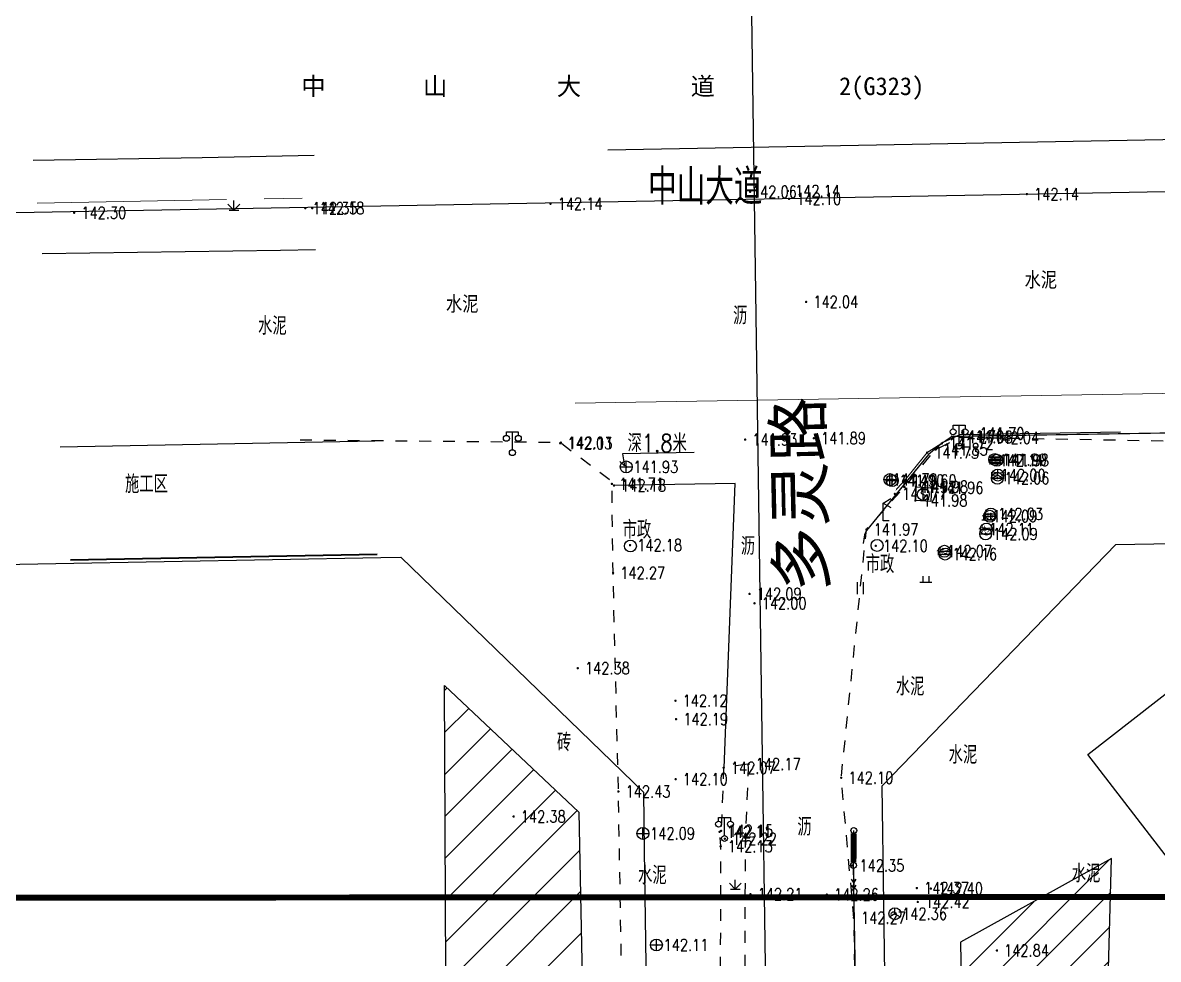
# Model space of a CAD drawing. Extents: x 529262 to 576451, y 2694391 to 2717535.
# Drawn here: x 564681 to 564776.3, y 2709585.6 to 2709664.2 of the extents above; entities that cross this region are included whole.
import ezdxf
from ezdxf.enums import TextEntityAlignment as Align
from ezdxf.xclip import XClip

# ---------------------------------------------------------------- set-up
doc = ezdxf.new("R2010")
doc.units = 0
doc.header["$XCLIPFRAME"] = 0
for name, pattern in [('CENTER', [50.8, 31.75, -6.35, 6.35, -6.35]), ('CONTINOUS', [0]), ('X6', [2, 1, -1])]:
    doc.linetypes.add(name, pattern=pattern)
doc.layers.add('ASSIST', color=7, linetype='Continuous', plot=False)
for name, color, linetype in [('a红线图', 1, 'Continuous'), ('COMPONENT', 8, 'Continuous'), ('DLDW', 8, 'Continuous'), ('DLSS', 4, 'Continuous'), ('GCD', 8, 'Continuous'), ('GXYZ', 8, 'Continuous'), ('JMD', 8, 'Continuous'), ('PP-COM', 7, 'Continuous'), ('RD-中线', 40, 'Continuous'), ('RD-红线', 7, 'Continuous'), ('RD-路名', 7, 'Continuous'), ('ZBTZ', 8, 'Continuous'), ('ZJ', 7, 'Continuous'), ('断_中心点', 252, 'Continuous')]:
    doc.layers.add(name, color=color, linetype=linetype)
for name, color, linetype, lineweight in [('SXSS', 5, 'Continuous', 0), ('规划人行道', 130, 'CONTINOUS', 30), ('规划路中', 40, 'CENTER', 20), ('规划道路红线', 5, 'Continuous', 40)]:
    doc.layers.add(name, color=color, linetype=linetype, lineweight=lineweight)
doc.styles.add('HZ', font='rs.shx', dxfattribs={"width": 0.8, "bigfont": 'hztxt.shx'})
doc.styles.add('宋体', font='', dxfattribs={"width": 0.75})
doc.styles.add('等线体', font='simhei.ttf')
doc.styles.add('黑体', font='simhei.ttf')
doc.styles.get('宋体').set_extended_font_data('SimSun')
doc.linetypes.add('1161', pattern='A,0,[149,AAA.SHX,S=0.15,R=0,X=0,Y=0],-1.6', length=1.6)

# ---------------------------------------------------------------- blocks, each defined once
blk = doc.blocks.new('GC200')
at = {"linetype": 'Continuous', "const_width": 0.2, "flags": 128}
blk.add_lwpolyline([(-0.1, 0, 1), (0.1, 0, 1)], format="xyb", close=True, dxfattribs=at)
blk = doc.blocks.new('A$C19FD0107')
at = {"layer": 'RD-中线', "color": 8, "linetype": 'Continuous', "flags": 128}
blk.add_lwpolyline([(-6304.349, 15846.456), (-6276.374, 15793.412, -0.118286), (-6262.53, 15739.157), (-6247.438, 14688.772)], format="xyb", dxfattribs=at)
at = {"layer": 'RD-中线', "color": 8, "linetype": 'Continuous'}
blk.add_lwpolyline([(-5280.166, 15276.46), (-7574.885, 15234.775, -0.04855), (-7632.827, 15239.353), (-9762.366, 15617.812)], format="xyb", dxfattribs=at)
at = {"layer": 'RD-红线', "color": 8, "linetype": 'Continuous', "flags": 128}
for points in [[(-6225.271, 15229.778), (-5957.887, 15234.456)], [(-6568.793, 15223.474), (-6286.965, 15228.669), (-6285.271, 15228.699)], [(-6244.919, 15209.494), (-6244.777, 15199.645), (-6241.851, 14995.965), (-6241.798, 14992.278)], [(-6264.914, 15208.99), (-6264.843, 15204.098), (-6263.774, 15129.672)]]:
    blk.add_lwpolyline(points, dxfattribs=at)
at = {"layer": 'RD-红线', "color": 8, "linetype": 'Continuous'}
for points in [[(-6225.271, 15229.778), (-6244.919, 15209.494, 0.413298)], [(-6264.914, 15208.99), (-6285.271, 15228.699, 0.415267)]]:
    blk.add_lwpolyline(points, format="xyb", dxfattribs=at)
blk = doc.blocks.new('gc124')
at = {"color": 8}
for p, q in [((-1, 1), (0, 0)), ((-0.8, 0), (0.8, 0)), ((0, 0), (0, 1.6)), ((0, 0), (1, 1))]:
    blk.add_line(p, q, dxfattribs=at)
blk = doc.blocks.new('gc121')
at = {"color": 8}
for p, q in [((-0.5, -1), (-0.5, 1)), ((0.5, -1), (0.5, 1))]:
    blk.add_line(p, q, dxfattribs=at)
blk = doc.blocks.new('gc097')
at = {"color": 8}
for p, q in [((-1, 2.9), (-1, 3.5)), ((-1, 3.5), (1, 3.5)), ((0, 0.5), (0, 3.5)), ((1, 3.5), (1, 2.9))]:
    blk.add_line(p, q, dxfattribs=at)
for centre in [(-1, 2.4), (1, 2.4), (0, 0)]:
    blk.add_circle(centre, 0.5, dxfattribs=at)
blk = doc.blocks.new('gc052')
for p, q in [((0, 3), (1.3, 3.75)), ((0, 3), (1.3, 2.25)), ((0, 0), (0, 3)), ((1, 0), (0, 0))]:
    blk.add_line(p, q)
blk = doc.blocks.new('gc119')
at = {"color": 8}
for p, q in [((-1, 0), (1, 0)), ((-0.5, 1), (-0.5, 0)), ((0.5, 1), (0.5, 0))]:
    blk.add_line(p, q, dxfattribs=at)
blk = doc.blocks.new('gc048')
for q in [(-0.87, -0.5), (0, 1), (0.87, -0.5)]:
    blk.add_line((0, 0), q)
blk.add_circle((0, 0), 1)
blk = doc.blocks.new('gc013a')
at = {"linetype": 'Continuous'}
blk.add_line((0.5, 0), (4, 0), dxfattribs=at)
at = {"linetype": 'Continuous', "flags": 128}
for points in [[(2.31, -0.4), (3, 0), (2.31, 0.4)], [(3.31, -0.4), (4, 0), (3.31, 0.4)]]:
    blk.add_lwpolyline(points, dxfattribs=at)
blk = doc.blocks.new('gc170')
at = {"color": 8, "linetype": 'Continuous'}
blk.add_circle((0, 0), 0.5, dxfattribs=at)
blk = doc.blocks.new('gc050')
for p, q in [((0, 1), (-0.38, 0.18)), ((-0.38, 0.18), (0.38, -0.18)), ((0, -1), (0.38, -0.18))]:
    blk.add_line(p, q)
blk.add_circle((0, 0), 1)
blk = doc.blocks.new('gcbj0101')
blk.add_line((-1, 0), (1, 0))
blk.add_circle((0, 0), 1)
blk = doc.blocks.new('gcbj0102')
for p, q in [((-1, 0), (1, 0)), ((0, -1), (0, 1))]:
    blk.add_line(p, q)
blk.add_circle((0, 0), 1)
blk = doc.blocks.new('gcbj0103')
for p, q in [((-1, 0), (1, 0)), ((-0.9, 0.43), (0.9, 0.43)), ((-0.88, -0.47), (0.88, -0.47))]:
    blk.add_line(p, q)
blk.add_circle((0, 0), 1)
blk = doc.blocks.new('gcbj0107')
for q in [(-0.87, -0.5), (0, 1), (0.87, -0.5)]:
    blk.add_line((0, 0), q)
blk.add_circle((0, 0), 1)
blk = doc.blocks.new('gcbj0114')
at = {"linetype": 'Continuous'}
blk.add_circle((0, 0), 1, dxfattribs=at)
blk = doc.blocks.new('gcbj0118')
for p, q in [((-1, 2.9), (-1, 3.5)), ((-1, 3.5), (1, 3.5)), ((0, 0.5), (0, 3.5)), ((1, 3.5), (1, 2.9))]:
    blk.add_line(p, q)
for centre in [(-1, 2.4), (1, 2.4), (0, 0)]:
    blk.add_circle(centre, 0.5)

msp = doc.modelspace()

# ---------------------------------------------------------------- hatches: boundary and pattern name
at = {"linetype": 'Continuous'}
h = msp.add_hatch(dxfattribs=at)
h.set_pattern_fill('ANSI31', color=8, scale=20, style=0)
h.set_pattern_definition([(45, (0, 0), (-1.767766953, 1.767766953), [])])
h.paths.add_polyline_path([(564716.371, 2709608.553), (564727.665, 2709597.92), (564729.27, 2709517.351), (564716.831, 2709512.19)])
h = msp.add_hatch(dxfattribs=at)
h.set_pattern_fill('ANSI31', color=8, scale=16, style=0)
h.set_pattern_definition([(45, (0, 0), (-1.4142135624, 1.4142135624), [])])
h.paths.add_polyline_path([(564772.364, 2709594.019), (564759.684, 2709586.997), (564761.041, 2709506.732), (564769.748, 2709498.452)])

# ---------------------------------------------------------------- linework, layer by layer
at = {"const_width": 0.5}
msp.add_lwpolyline([(564562.501, 2710307.522), (564562.421, 2709590.678), (564888.143, 2709590.86), (564888.226, 2709664.058), (565134.095, 2709664.095), (565134.027, 2710310.134), (564562.501, 2710307.522)], dxfattribs=at)
at = {"color": 8, "linetype": 'Continuous', "elevation": 24.553, "flags": 128}
msp.add_lwpolyline([(564737.329, 2709628.105), (564731.31, 2709627.992), (564731.493, 2709626.98), (564731.1, 2709627.346)], dxfattribs=at)
at = {"layer": 'ASSIST', "linetype": 'Continuous', "elevation": 24.553, "flags": 128}
for points in [[(564754.771, 2709373.22), (564753.37, 2709428.462), (564752.671, 2709479.539), (564751.864, 2709529.133), (564750.702, 2709593.456), (564750.73, 2709596.38)], [(564750.702, 2709593.456), (564750.73, 2709596.38)], [(564754.771, 2709373.22), (564753.37, 2709428.462), (564752.671, 2709479.539), (564751.864, 2709529.133), (564750.702, 2709593.456), (564750.73, 2709596.38)], [(564750.702, 2709593.456), (564750.73, 2709596.38)]]:
    msp.add_lwpolyline(points, dxfattribs=at)
at = {"layer": 'a红线图', "color": 8, "linetype": 'Continuous', "lineweight": 0, "flags": 128}
msp.add_lwpolyline([(564727.349, 2709632.223), (566623.018, 2709663.858)], dxfattribs=at)
msp.add_lwpolyline([(564727.349, 2709632.223), (566623.018, 2709663.858)], dxfattribs=at)
at = {"layer": 'DLSS', "color": 8, "linetype": 'Continuous', "elevation": 142.085, "flags": 128}
msp.add_lwpolyline([(564730.1, 2709653.481), (564776.652, 2709654.348), (564864.998, 2709655.874)], dxfattribs=at)
at = {"layer": 'DLSS', "linetype": 'Continuous'}
for points in [[(564681.875, 2709652.631), (564696.038, 2709652.859), (564705.442, 2709653.052)], [(564705.555, 2709645.111), (564702.619, 2709645.057), (564682.61, 2709644.757)]]:
    msp.add_lwpolyline(points, dxfattribs=at)
at = {"layer": 'DLSS', "linetype": 'Continuous', "flags": 128}
msp.add_lwpolyline([(564773.11, 2709629.79), (564759.618, 2709629.583), (564758.212, 2709628.926), (564756.989, 2709627.935), (564751.804, 2709621.544), (564751.63, 2709621.181), (564751.506, 2709620.449)], dxfattribs=at)
msp.add_lwpolyline([(564831.39, 2709624.527, 0.1, 0.1, 0), (564831.448, 2709625.536, 0.1, 0.1, 0), (564831.311, 2709629.355, 0.1, 0.1, 0), (564831.211, 2709629.767, 0.1, 0.1, 0), (564830.495, 2709630.594, 0.1, 0.1, 0), (564758.964, 2709629.444, 0.1, 0.1, 0), (564758.12, 2709628.873, 0.1, 0.1, 0), (564756.891, 2709628.099, 0.1, 0.1, 0), (564754.999, 2709625.751, 0.1, 0.1, 0), (564754.262, 2709624.963, 0, 0, 0), (564754.189, 2709624.64, 0, 0, 0)], format="xyseb", dxfattribs=at)
at = {"layer": 'DLSS', "linetype": 'X6', "elevation": 24.553, "flags": 128}
for points in [[(564718.615, 2709508.019), (564722.685, 2709508.146), (564727.939, 2709513.631), (564732.433, 2709518.269), (564732.167, 2709534.368), (564732.34, 2709534.303), (564731.778, 2709553.158), (564730.978, 2709599.65), (564730.528, 2709617.989), (564730.434, 2709625.458), (564730.208, 2709625.827), (564726.079, 2709628.928), (564703.59, 2709629.134)], [(564770.229, 2709488.853), (564759.777, 2709488.994), (564760.001, 2709493.004), (564759.904, 2709499.5), (564752.66, 2709499.241), (564752.335, 2709515.304), (564751.767, 2709533.775), (564751.458, 2709551.68), (564751.123, 2709571.278), (564750.734, 2709589.057), (564749.677, 2709600.809), (564751.789, 2709621.63), (564754.972, 2709625.2), (564757.608, 2709628.349), (564759.7, 2709629.393), (564761.909, 2709629.333), (564777.97, 2709629.061)], [(564741.85, 2709601.949), (564739.81, 2709601.646), (564739.594, 2709596.346), (564739.464, 2709596.27), (564739.558, 2709595.052), (564739.487, 2709575.934), (564739.774, 2709557.79), (564739.705, 2709556.685), (564740.162, 2709534.747), (564732.544, 2709534.71), (564732.428, 2709532.693)], [(564741.85, 2709601.949), (564741.867, 2709601.6), (564741.608, 2709595.231), (564741.616, 2709595.127), (564741.545, 2709575.946), (564741.833, 2709557.742), (564741.764, 2709556.642), (564742.239, 2709533.584), (564742.263, 2709532.7)]]:
    msp.add_lwpolyline(points, dxfattribs=at)
at = {"layer": 'GXYZ', "linetype": 'Continuous'}
for p, q in [((564750.721, 2709595.456, 24.553), (564750.711, 2709594.38, 24.553)), ((564751.828, 2709531.133, 24.553), (564750.738, 2709591.457, 24.553))]:
    msp.add_line(p, q, dxfattribs=at)
at = {"layer": 'GXYZ', "linetype": 'Continuous', "elevation": 24.553, "flags": 128}
msp.add_lwpolyline([(564755.901, 2709624.071), (564755.942, 2709625.222), (564757.241, 2709625.131), (564757.2, 2709623.98)], close=True, dxfattribs=at)
at = {"layer": 'GXYZ', "linetype": 'Continuous', "const_width": 0.5, "elevation": 24.553, "flags": 128}
msp.add_lwpolyline([(564750.704, 2709593.706), (564750.727, 2709596.13)], dxfattribs=at)
at = {"layer": 'JMD', "linetype": 'Continuous', "flags": 128}
msp.add_lwpolyline([(564781.789, 2709611.649), (564826.899, 2709612.631), (564827.122, 2709599.537), (564786.424, 2709598.651), (564778.363, 2709592.374), (564770.366, 2709602.744)], close=True, dxfattribs=at)
at = {"layer": 'JMD', "linetype": 'Continuous', "elevation": 24.553, "flags": 128}
for points in [[(564716.371, 2709608.553), (564727.665, 2709597.92), (564729.27, 2709517.351), (564716.831, 2709512.19)], [(564772.364, 2709594.019), (564759.684, 2709586.997), (564761.041, 2709506.732), (564769.748, 2709498.452)]]:
    msp.add_lwpolyline(points, close=True, dxfattribs=at)
at = {"layer": 'ZBTZ', "linetype": '1161', "elevation": 24.553, "flags": 128}
for points in [[(564739.86, 2709601.646), (564740.781, 2709625.504), (564730.657, 2709625.331)], [(564741.6, 2709590.965), (564750.573, 2709590.843)]]:
    msp.add_lwpolyline(points, dxfattribs=at)
at = {"layer": '规划人行道', "elevation": 6.518}
msp.add_lwpolyline([(564710.547, 2709629.037), (564684.125, 2709628.55)], dxfattribs=at)
msp.add_lwpolyline([(564710.547, 2709629.037), (564684.125, 2709628.55)], dxfattribs=at)
msp.add_lwpolyline([(564710.547, 2709629.037), (564684.125, 2709628.55)], dxfattribs=at)
at = {"layer": '规划路中', "color": 0, "lineweight": 13, "ltscale": 0.5, "elevation": 6.518}
msp.add_lwpolyline([(564682.212, 2709649.018), (564705.786, 2709649.453)], dxfattribs=at)
msp.add_lwpolyline([(564682.212, 2709649.018), (564705.786, 2709649.453)], dxfattribs=at)
at = {"layer": '规划道路红线', "elevation": 6.518}
msp.add_lwpolyline([(564710.736, 2709619.539), (564685.011, 2709619.065)], dxfattribs=at)
msp.add_lwpolyline([(564710.736, 2709619.539), (564685.011, 2709619.065)], dxfattribs=at)
msp.add_lwpolyline([(564710.736, 2709619.539), (564685.011, 2709619.065)], dxfattribs=at)

# ---------------------------------------------------------------- block references
at = {"layer": 'COMPONENT', "color": 252, "linetype": 'Continuous', "xscale": 0.5, "yscale": 0.5}
msp.add_blockref('gcbj0103', (564762.561, 2709627.509), dxfattribs=at)
at = {"layer": 'COMPONENT', "linetype": 'Continuous', "xscale": 0.5, "yscale": 0.5}
for name, p in [('gcbj0103', (564762.561, 2709627.509)), ('gcbj0101', (564762.731, 2709627.449, 141.977)), ('gcbj0103', (564762.736, 2709627.447)), ('gcbj0102', (564731.63, 2709626.884, 141.93)), ('gcbj0102', (564753.761, 2709625.825)), ('gcbj0102', (564753.952, 2709625.736, 141.899)), ('gcbj0101', (564762.775, 2709625.936, 142.055)), ('gcbj0107', (564762.816, 2709626.199)), ('gcbj0101', (564762.134, 2709622.746)), ('gcbj0101', (564762.233, 2709622.939, 142.029)), ('gcbj0101', (564761.856, 2709621.667)), ('gcbj0101', (564761.794, 2709621.261, 142.087)), ('gcbj0114', (564731.987, 2709620.25, 24.553)), ('gcbj0114', (564752.684, 2709620.296, 24.553)), ('gcbj0101', (564758.337, 2709619.81)), ('gcbj0101', (564758.391, 2709619.573, 142.156)), ('gcbj0118', (564739.88, 2709595.713, 24.553)), ('gcbj0102', (564733.037, 2709596.138, 142.094)), ('gcbj0102', (564734.164, 2709586.773, 142.114))]:
    msp.add_blockref(name, p, dxfattribs=at)
at = {"layer": 'DLDW', "color": 252, "linetype": 'Continuous', "xscale": 0.5, "yscale": 0.5}
for p in [(564722.079, 2709628.083, 142.154), (564759.567, 2709628.633, 141.964)]:
    msp.add_blockref('gc097', p, dxfattribs=at)
at = {"layer": 'DLSS', "linetype": 'Continuous', "xscale": 0.5, "yscale": 0.5}
msp.add_blockref('gc052', (564753.187, 2709622.355, 141.836), dxfattribs=at)
at = {"layer": 'GCD', "linetype": 'Continuous'}
ref = msp.add_blockref('GC200', (564745.203, 2709650.038, 142.14), dxfattribs=dict(at, xscale=0.5, yscale=0.5, zscale=0.5))
ref.add_attrib('height', '142.14', dxfattribs={"linetype": 'Continuous', "height": 1, "style": 'HZ', "width": 0.8}).set_placement((564745.803, 2709650.038, 142.14), align=Align.MIDDLE_LEFT)
ref = msp.add_blockref('GC200', (564745.3, 2709649.38, 142.101), dxfattribs=dict(at, xscale=0.5, yscale=0.5, zscale=0.5))
ref.add_attrib('height', '142.10', dxfattribs={"linetype": 'Continuous', "height": 1, "style": 'HZ', "width": 0.8}).set_placement((564745.9, 2709649.38, 142.101), align=Align.MIDDLE_LEFT)
ref = msp.add_blockref('GC200', (564765.256, 2709649.778, 142.14), dxfattribs=dict(at, xscale=0.5, yscale=0.5, zscale=0.5))
ref.add_attrib('height', '142.14', dxfattribs={"linetype": 'Continuous', "height": 1, "style": 'HZ', "width": 0.8}).set_placement((564765.856, 2709649.778, 142.14), align=Align.MIDDLE_LEFT)
ref = msp.add_blockref('GC200', (564704.706, 2709648.594, 142.353), dxfattribs=dict(at, xscale=0.5, yscale=0.5, zscale=0.5))
ref.add_attrib('height', '142.35', dxfattribs={"linetype": 'Continuous', "height": 1, "style": 'HZ', "width": 0.8}).set_placement((564705.306, 2709648.594, 142.353), align=Align.MIDDLE_LEFT)
ref = msp.add_blockref('GC200', (564705.29, 2709648.594, 142.181), dxfattribs=dict(at, xscale=0.5, yscale=0.5, zscale=0.5))
ref.add_attrib('height', '142.18', dxfattribs={"linetype": 'Continuous', "height": 1, "style": 'HZ', "width": 0.8}).set_placement((564705.89, 2709648.594, 142.181), align=Align.MIDDLE_LEFT)
ref = msp.add_blockref('GC200', (564725.279, 2709648.97, 142.14), dxfattribs=dict(at, xscale=0.5, yscale=0.5, zscale=0.5))
ref.add_attrib('height', '142.14', dxfattribs={"linetype": 'Continuous', "height": 1, "style": 'HZ', "width": 0.8}).set_placement((564725.879, 2709648.97, 142.14), align=Align.MIDDLE_LEFT)
ref = msp.add_blockref('GC200', (564685.308, 2709648.209, 142.3), dxfattribs=dict(at, xscale=0.5, yscale=0.5, zscale=0.5))
ref.add_attrib('height', '142.30', dxfattribs={"linetype": 'Continuous', "height": 1, "style": 'HZ', "width": 0.8}).set_placement((564685.908, 2709648.209, 142.3), align=Align.MIDDLE_LEFT)
ref = msp.add_blockref('GC200', (564746.73, 2709640.734, 142.039), dxfattribs=dict(at, xscale=0.5, yscale=0.5, zscale=0.5))
ref.add_attrib('height', '142.04', dxfattribs={"linetype": 'Continuous', "height": 1, "style": 'HZ', "width": 0.8}).set_placement((564747.33, 2709640.734, 142.039), align=Align.MIDDLE_LEFT)
ref = msp.add_blockref('GC200', (564747.379, 2709629.29, 141.892), dxfattribs=dict(at, xscale=0.5, yscale=0.5, zscale=0.5))
ref.add_attrib('height', '141.89', dxfattribs={"linetype": 'Continuous', "height": 1, "style": 'HZ', "width": 0.8}).set_placement((564747.979, 2709629.29, 141.892), align=Align.MIDDLE_LEFT)
at = {"layer": 'GCD', "color": 3, "linetype": 'Continuous'}
ref = msp.add_blockref('GC200', (564758.952, 2709629.428, 141.755), dxfattribs=dict(at, xscale=0.5, yscale=0.5, zscale=0.5))
ref.add_attrib('height', '141.76', dxfattribs={"linetype": 'Continuous', "height": 1, "style": 'HZ', "width": 0.8}).set_placement((564759.552, 2709629.428, 141.755), align=Align.MIDDLE_LEFT)
at = {"layer": 'GCD', "linetype": 'Continuous'}
ref = msp.add_blockref('GC200', (564759.7, 2709629.393, 141.977), dxfattribs=dict(at, xscale=0.5, yscale=0.5, zscale=0.5))
ref.add_attrib('height', '141.98', dxfattribs={"linetype": 'Continuous', "height": 1, "style": 'HZ', "width": 0.8}).set_placement((564760.3, 2709629.393, 141.977), align=Align.MIDDLE_LEFT)
at = {"layer": 'GCD', "color": 3, "linetype": 'Continuous'}
ref = msp.add_blockref('GC200', (564760.679, 2709629.697, 141.7), dxfattribs=dict(at, xscale=0.5, yscale=0.5, zscale=0.5))
ref.add_attrib('height', '141.70', dxfattribs={"linetype": 'Continuous', "height": 1, "style": 'HZ', "width": 0.8}).set_placement((564761.279, 2709629.697, 141.7), align=Align.MIDDLE_LEFT)
at = {"layer": 'GCD', "linetype": 'Continuous'}
ref = msp.add_blockref('GC200', (564761.909, 2709629.333, 142.035), dxfattribs=dict(at, xscale=0.5, yscale=0.5, zscale=0.5))
ref.add_attrib('height', '142.04', dxfattribs={"linetype": 'Continuous', "height": 1, "style": 'HZ', "width": 0.8}).set_placement((564762.509, 2709629.333, 142.035), align=Align.MIDDLE_LEFT)
ref = msp.add_blockref('GC200', (564726.096, 2709628.869, 142.025), dxfattribs=dict(at, xscale=0.5, yscale=0.5, zscale=0.5))
ref.add_attrib('height', '142.03', dxfattribs={"linetype": 'Continuous', "height": 1, "style": 'HZ', "width": 0.8}).set_placement((564726.696, 2709628.869, 142.025), align=Align.MIDDLE_LEFT)
ref = msp.add_blockref('GC200', (564726.156, 2709628.921, 142.108), dxfattribs=dict(at, xscale=0.5, yscale=0.5, zscale=0.5))
ref.add_attrib('height', '142.11', dxfattribs={"linetype": 'Continuous', "height": 1, "style": 'HZ', "width": 0.8}).set_placement((564726.756, 2709628.921, 142.108), align=Align.MIDDLE_LEFT)
ref = msp.add_blockref('GC200', (564741.611, 2709629.179, 141.934), dxfattribs=dict(at, xscale=0.5, yscale=0.5, zscale=0.5))
ref.add_attrib('height', '141.93', dxfattribs={"linetype": 'Continuous', "height": 1, "style": 'HZ', "width": 0.8}).set_placement((564742.211, 2709629.179, 141.934), align=Align.MIDDLE_LEFT)
ref = msp.add_blockref('GC200', (564757.608, 2709628.349, 141.852), dxfattribs=dict(at, xscale=0.5, yscale=0.5, zscale=0.5))
ref.add_attrib('height', '141.85', dxfattribs={"linetype": 'Continuous', "height": 1, "style": 'HZ', "width": 0.8}).set_placement((564758.208, 2709628.349, 141.852), align=Align.MIDDLE_LEFT)
at = {"layer": 'GCD', "color": 3, "linetype": 'Continuous'}
ref = msp.add_blockref('GC200', (564758.108, 2709628.857, 141.723), dxfattribs=dict(at, xscale=0.5, yscale=0.5, zscale=0.5))
ref.add_attrib('height', '141.72', dxfattribs={"linetype": 'Continuous', "height": 1, "style": 'HZ', "width": 0.8}).set_placement((564758.708, 2709628.857, 141.723), align=Align.MIDDLE_LEFT)
ref = msp.add_blockref('GC200', (564756.879, 2709628.083, 141.732), dxfattribs=dict(at, xscale=0.5, yscale=0.5, zscale=0.5))
ref.add_attrib('height', '141.73', dxfattribs={"linetype": 'Continuous', "height": 1, "style": 'HZ', "width": 0.8}).set_placement((564757.479, 2709628.083, 141.732), align=Align.MIDDLE_LEFT)
ref = msp.add_blockref('GC200', (564762.566, 2709627.496, 141.99), dxfattribs=dict(at, xscale=0.5, yscale=0.5, zscale=0.5))
ref.add_attrib('height', '141.99', dxfattribs={"linetype": 'Continuous', "height": 1, "style": 'HZ', "width": 0.8}).set_placement((564763.166, 2709627.496, 141.99), align=Align.MIDDLE_LEFT)
at = {"layer": 'GCD', "linetype": 'Continuous'}
ref = msp.add_blockref('GC200', (564762.731, 2709627.449, 141.977), dxfattribs=dict(at, xscale=0.5, yscale=0.5, zscale=0.5))
ref.add_attrib('height', '141.98', dxfattribs={"linetype": 'Continuous', "height": 1, "style": 'HZ', "width": 0.8}).set_placement((564763.331, 2709627.449, 141.977), align=Align.MIDDLE_LEFT)
ref = msp.add_blockref('GC200', (564762.708, 2709627.44, 142.109), dxfattribs=dict(at, xscale=0.1999999999534339, yscale=0.1999999999534339, zscale=0.1999999999534339))
ref.add_attrib('height', '142.11', dxfattribs={"linetype": 'Continuous', "height": 1, "style": 'HZ', "width": 0.8}).set_placement((564762.948, 2709627.44, 142.109), align=Align.MIDDLE_LEFT)
ref = msp.add_blockref('GC200', (564762.708, 2709627.44, 142.109), dxfattribs=dict(at, xscale=0.1999999999534339, yscale=0.1999999999534339, zscale=0.1999999999534339))
ref.add_attrib('height', '142.11', dxfattribs={"linetype": 'Continuous', "height": 1, "style": 'HZ', "width": 0.8}).set_placement((564762.948, 2709627.44, 142.109), align=Align.MIDDLE_LEFT)
ref = msp.add_blockref('GC200', (564731.63, 2709626.884, 141.93), dxfattribs=dict(at, xscale=0.5, yscale=0.5, zscale=0.5))
ref.add_attrib('height', '141.93', dxfattribs={"linetype": 'Continuous', "height": 1, "style": 'HZ', "width": 0.8}).set_placement((564732.23, 2709626.884, 141.93), align=Align.MIDDLE_LEFT)
ref = msp.add_blockref('GC200', (564753.751, 2709625.825, 141.79), dxfattribs=dict(at, xscale=0.1999999999534339, yscale=0.1999999999534339, zscale=0.1999999999534339))
ref.add_attrib('height', '141.79', dxfattribs={"linetype": 'Continuous', "height": 1, "style": 'HZ', "width": 0.8}).set_placement((564753.991, 2709625.825, 141.79), align=Align.MIDDLE_LEFT)
ref = msp.add_blockref('GC200', (564753.751, 2709625.825, 141.79), dxfattribs=dict(at, xscale=0.1999999999534339, yscale=0.1999999999534339, zscale=0.1999999999534339))
ref.add_attrib('height', '141.79', dxfattribs={"linetype": 'Continuous', "height": 1, "style": 'HZ', "width": 0.8}).set_placement((564753.991, 2709625.825, 141.79), align=Align.MIDDLE_LEFT)
ref = msp.add_blockref('GC200', (564753.952, 2709625.736, 141.899), dxfattribs=dict(at, xscale=0.5, yscale=0.5, zscale=0.5))
ref.add_attrib('height', '141.90', dxfattribs={"linetype": 'Continuous', "height": 1, "style": 'HZ', "width": 0.8}).set_placement((564754.552, 2709625.736, 141.899), align=Align.MIDDLE_LEFT)
at = {"layer": 'GCD', "color": 3, "linetype": 'Continuous'}
ref = msp.add_blockref('GC200', (564754.987, 2709625.735, 141.595), dxfattribs=dict(at, xscale=0.5, yscale=0.5, zscale=0.5))
ref.add_attrib('height', '141.60', dxfattribs={"linetype": 'Continuous', "height": 1, "style": 'HZ', "width": 0.8}).set_placement((564755.587, 2709625.735, 141.595), align=Align.MIDDLE_LEFT)
at = {"layer": 'GCD', "linetype": 'Continuous'}
ref = msp.add_blockref('GC200', (564762.775, 2709625.936, 142.055), dxfattribs=dict(at, xscale=0.5, yscale=0.5, zscale=0.5))
ref.add_attrib('height', '142.06', dxfattribs={"linetype": 'Continuous', "height": 1, "style": 'HZ', "width": 0.8}).set_placement((564763.375, 2709625.936, 142.055), align=Align.MIDDLE_LEFT)
ref = msp.add_blockref('GC200', (564762.815, 2709626.202, 141.997), dxfattribs=dict(at, xscale=0.1999999999534339, yscale=0.1999999999534339, zscale=0.1999999999534339))
ref.add_attrib('height', '142.00', dxfattribs={"linetype": 'Continuous', "height": 1, "style": 'HZ', "width": 0.8}).set_placement((564763.055, 2709626.202, 141.997), align=Align.MIDDLE_LEFT)
ref = msp.add_blockref('GC200', (564762.815, 2709626.202, 141.997), dxfattribs=dict(at, xscale=0.1999999999534339, yscale=0.1999999999534339, zscale=0.1999999999534339))
ref.add_attrib('height', '142.00', dxfattribs={"linetype": 'Continuous', "height": 1, "style": 'HZ', "width": 0.8}).set_placement((564763.055, 2709626.202, 141.997), align=Align.MIDDLE_LEFT)
ref = msp.add_blockref('GC200', (564730.434, 2709625.458, 141.713), dxfattribs=dict(at, xscale=0.5, yscale=0.5, zscale=0.5))
ref.add_attrib('height', '141.71', dxfattribs={"linetype": 'Continuous', "height": 1, "style": 'HZ', "width": 0.8}).set_placement((564731.034, 2709625.458, 141.713), align=Align.MIDDLE_LEFT)
ref = msp.add_blockref('GC200', (564730.607, 2709625.331, 142.181), dxfattribs=dict(at, xscale=0.5, yscale=0.5, zscale=0.5))
ref.add_attrib('height', '142.18', dxfattribs={"linetype": 'Continuous', "height": 1, "style": 'HZ', "width": 0.8}).set_placement((564731.207, 2709625.331, 142.181), align=Align.MIDDLE_LEFT)
at = {"layer": 'GCD', "color": 3, "linetype": 'Continuous'}
ref = msp.add_blockref('GC200', (564754.177, 2709624.624, 141.769), dxfattribs=dict(at, xscale=0.5, yscale=0.5, zscale=0.5))
ref.add_attrib('height', '141.77', dxfattribs={"linetype": 'Continuous', "height": 1, "style": 'HZ', "width": 0.8}).set_placement((564754.777, 2709624.624, 141.769), align=Align.MIDDLE_LEFT)
at = {"layer": 'GCD', "linetype": 'Continuous'}
ref = msp.add_blockref('GC200', (564754.972, 2709625.2, 141.922), dxfattribs=dict(at, xscale=0.5, yscale=0.5, zscale=0.5))
ref.add_attrib('height', '141.92', dxfattribs={"linetype": 'Continuous', "height": 1, "style": 'HZ', "width": 0.8}).set_placement((564755.572, 2709625.2, 141.922), align=Align.MIDDLE_LEFT)
ref = msp.add_blockref('GC200', (564755.942, 2709625.222, 141.976), dxfattribs=dict(at, xscale=0.5, yscale=0.5, zscale=0.5))
ref.add_attrib('height', '141.98', dxfattribs={"linetype": 'Continuous', "height": 1, "style": 'HZ', "width": 0.8}).set_placement((564756.542, 2709625.222, 141.976), align=Align.MIDDLE_LEFT)
ref = msp.add_blockref('GC200', (564757.241, 2709625.131, 141.964), dxfattribs=dict(at, xscale=0.5, yscale=0.5, zscale=0.5))
ref.add_attrib('height', '141.96', dxfattribs={"linetype": 'Continuous', "height": 1, "style": 'HZ', "width": 0.8}).set_placement((564757.841, 2709625.131, 141.964), align=Align.MIDDLE_LEFT)
ref = msp.add_blockref('GC200', (564755.901, 2709624.071, 141.977), dxfattribs=dict(at, xscale=0.5, yscale=0.5, zscale=0.5))
ref.add_attrib('height', '141.98', dxfattribs={"linetype": 'Continuous', "height": 1, "style": 'HZ', "width": 0.8}).set_placement((564756.501, 2709624.071, 141.977), align=Align.MIDDLE_LEFT)
ref = msp.add_blockref('GC200', (564762.12, 2709622.758, 142.085), dxfattribs=dict(at, xscale=0.1999999999534339, yscale=0.1999999999534339, zscale=0.1999999999534339))
ref.add_attrib('height', '142.09', dxfattribs={"linetype": 'Continuous', "height": 1, "style": 'HZ', "width": 0.8}).set_placement((564762.36, 2709622.758, 142.085), align=Align.MIDDLE_LEFT)
ref = msp.add_blockref('GC200', (564762.12, 2709622.758, 142.085), dxfattribs=dict(at, xscale=0.1999999999534339, yscale=0.1999999999534339, zscale=0.1999999999534339))
ref.add_attrib('height', '142.09', dxfattribs={"linetype": 'Continuous', "height": 1, "style": 'HZ', "width": 0.8}).set_placement((564762.36, 2709622.758, 142.085), align=Align.MIDDLE_LEFT)
ref = msp.add_blockref('GC200', (564762.233, 2709622.939, 142.029), dxfattribs=dict(at, xscale=0.5, yscale=0.5, zscale=0.5))
ref.add_attrib('height', '142.03', dxfattribs={"linetype": 'Continuous', "height": 1, "style": 'HZ', "width": 0.8}).set_placement((564762.833, 2709622.939, 142.029), align=Align.MIDDLE_LEFT)
ref = msp.add_blockref('GC200', (564761.838, 2709621.673, 142.111), dxfattribs=dict(at, xscale=0.1999999999534339, yscale=0.1999999999534339, zscale=0.1999999999534339))
ref.add_attrib('height', '142.11', dxfattribs={"linetype": 'Continuous', "height": 1, "style": 'HZ', "width": 0.8}).set_placement((564762.078, 2709621.673, 142.111), align=Align.MIDDLE_LEFT)
ref = msp.add_blockref('GC200', (564761.838, 2709621.673, 142.111), dxfattribs=dict(at, xscale=0.1999999999534339, yscale=0.1999999999534339, zscale=0.1999999999534339))
ref.add_attrib('height', '142.11', dxfattribs={"linetype": 'Continuous', "height": 1, "style": 'HZ', "width": 0.8}).set_placement((564762.078, 2709621.673, 142.111), align=Align.MIDDLE_LEFT)
ref = msp.add_blockref('GC200', (564751.789, 2709621.63, 141.968), dxfattribs=dict(at, xscale=0.5, yscale=0.5, zscale=0.5))
ref.add_attrib('height', '141.97', dxfattribs={"linetype": 'Continuous', "height": 1, "style": 'HZ', "width": 0.8}).set_placement((564752.389, 2709621.63, 141.968), align=Align.MIDDLE_LEFT)
ref = msp.add_blockref('GC200', (564761.794, 2709621.261, 142.087), dxfattribs=dict(at, xscale=0.5, yscale=0.5, zscale=0.5))
ref.add_attrib('height', '142.09', dxfattribs={"linetype": 'Continuous', "height": 1, "style": 'HZ', "width": 0.8}).set_placement((564762.394, 2709621.261, 142.087), align=Align.MIDDLE_LEFT)
ref = msp.add_blockref('GC200', (564731.953, 2709620.326, 142.175), dxfattribs=dict(at, xscale=0.5, yscale=0.5, zscale=0.5))
ref.add_attrib('height', '142.18', dxfattribs={"linetype": 'Continuous', "height": 1, "style": 'HZ', "width": 0.8}).set_placement((564732.553, 2709620.326, 142.175), align=Align.MIDDLE_LEFT)
ref = msp.add_blockref('GC200', (564752.572, 2709620.27, 142.097), dxfattribs=dict(at, xscale=0.5, yscale=0.5, zscale=0.5))
ref.add_attrib('height', '142.10', dxfattribs={"linetype": 'Continuous', "height": 1, "style": 'HZ', "width": 0.8}).set_placement((564753.172, 2709620.27, 142.097), align=Align.MIDDLE_LEFT)
ref = msp.add_blockref('GC200', (564758.321, 2709619.817, 142.066), dxfattribs=dict(at, xscale=0.1999999999534339, yscale=0.1999999999534339, zscale=0.1999999999534339))
ref.add_attrib('height', '142.07', dxfattribs={"linetype": 'Continuous', "height": 1, "style": 'HZ', "width": 0.8}).set_placement((564758.561, 2709619.817, 142.066), align=Align.MIDDLE_LEFT)
ref = msp.add_blockref('GC200', (564758.321, 2709619.817, 142.066), dxfattribs=dict(at, xscale=0.1999999999534339, yscale=0.1999999999534339, zscale=0.1999999999534339))
ref.add_attrib('height', '142.07', dxfattribs={"linetype": 'Continuous', "height": 1, "style": 'HZ', "width": 0.8}).set_placement((564758.561, 2709619.817, 142.066), align=Align.MIDDLE_LEFT)
ref = msp.add_blockref('GC200', (564758.391, 2709619.573, 142.156), dxfattribs=dict(at, xscale=0.5, yscale=0.5, zscale=0.5))
ref.add_attrib('height', '142.16', dxfattribs={"linetype": 'Continuous', "height": 1, "style": 'HZ', "width": 0.8}).set_placement((564758.991, 2709619.573, 142.156), align=Align.MIDDLE_LEFT)
ref = msp.add_blockref('GC200', (564730.528, 2709617.989, 142.272), dxfattribs=dict(at, xscale=0.5, yscale=0.5, zscale=0.5))
ref.add_attrib('height', '142.27', dxfattribs={"linetype": 'Continuous', "height": 1, "style": 'HZ', "width": 0.8}).set_placement((564731.128, 2709617.989, 142.272), align=Align.MIDDLE_LEFT)
ref = msp.add_blockref('GC200', (564741.983, 2709616.232, 142.093), dxfattribs=dict(at, xscale=0.5, yscale=0.5, zscale=0.5))
ref.add_attrib('height', '142.09', dxfattribs={"linetype": 'Continuous', "height": 1, "style": 'HZ', "width": 0.8}).set_placement((564742.583, 2709616.232, 142.093), align=Align.MIDDLE_LEFT)
ref = msp.add_blockref('GC200', (564742.395, 2709615.442, 141.997), dxfattribs=dict(at, xscale=0.5, yscale=0.5, zscale=0.5))
ref.add_attrib('height', '142.00', dxfattribs={"linetype": 'Continuous', "height": 1, "style": 'HZ', "width": 0.8}).set_placement((564742.995, 2709615.442, 141.997), align=Align.MIDDLE_LEFT)
ref = msp.add_blockref('GC200', (564727.567, 2709609.996, 142.384), dxfattribs=dict(at, xscale=0.5, yscale=0.5, zscale=0.5))
ref.add_attrib('height', '142.38', dxfattribs={"linetype": 'Continuous', "height": 1, "style": 'HZ', "width": 0.8}).set_placement((564728.167, 2709609.996, 142.384), align=Align.MIDDLE_LEFT)
ref = msp.add_blockref('GC200', (564735.763, 2709607.27, 142.117), dxfattribs=dict(at, xscale=0.5, yscale=0.5, zscale=0.5))
ref.add_attrib('height', '142.12', dxfattribs={"linetype": 'Continuous', "height": 1, "style": 'HZ', "width": 0.8}).set_placement((564736.363, 2709607.27, 142.117), align=Align.MIDDLE_LEFT)
ref = msp.add_blockref('GC200', (564735.817, 2709605.719, 142.193), dxfattribs=dict(at, xscale=0.5, yscale=0.5, zscale=0.5))
ref.add_attrib('height', '142.19', dxfattribs={"linetype": 'Continuous', "height": 1, "style": 'HZ', "width": 0.8}).set_placement((564736.417, 2709605.719, 142.193), align=Align.MIDDLE_LEFT)
ref = msp.add_blockref('GC200', (564741.9, 2709601.949, 142.166), dxfattribs=dict(at, xscale=0.5, yscale=0.5, zscale=0.5))
ref.add_attrib('height', '142.17', dxfattribs={"linetype": 'Continuous', "height": 1, "style": 'HZ', "width": 0.8}).set_placement((564742.5, 2709601.949, 142.166), align=Align.MIDDLE_LEFT)
ref = msp.add_blockref('GC200', (564739.81, 2709601.646, 142.073), dxfattribs=dict(at, xscale=0.5, yscale=0.5, zscale=0.5))
ref.add_attrib('height', '142.07', dxfattribs={"linetype": 'Continuous', "height": 1, "style": 'HZ', "width": 0.8}).set_placement((564740.41, 2709601.646, 142.073), align=Align.MIDDLE_LEFT)
ref = msp.add_blockref('GC200', (564749.677, 2709600.809, 142.097), dxfattribs=dict(at, xscale=0.5, yscale=0.5, zscale=0.5))
ref.add_attrib('height', '142.10', dxfattribs={"linetype": 'Continuous', "height": 1, "style": 'HZ', "width": 0.8}).set_placement((564750.277, 2709600.809, 142.097), align=Align.MIDDLE_LEFT)
ref = msp.add_blockref('GC200', (564735.784, 2709600.685, 142.102), dxfattribs=dict(at, xscale=0.5, yscale=0.5, zscale=0.5))
ref.add_attrib('height', '142.10', dxfattribs={"linetype": 'Continuous', "height": 1, "style": 'HZ', "width": 0.8}).set_placement((564736.384, 2709600.685, 142.102), align=Align.MIDDLE_LEFT)
ref = msp.add_blockref('GC200', (564730.978, 2709599.65, 142.434), dxfattribs=dict(at, xscale=0.5, yscale=0.5, zscale=0.5))
ref.add_attrib('height', '142.43', dxfattribs={"linetype": 'Continuous', "height": 1, "style": 'HZ', "width": 0.8}).set_placement((564731.578, 2709599.65, 142.434), align=Align.MIDDLE_LEFT)
ref = msp.add_blockref('GC200', (564722.185, 2709597.555, 142.384), dxfattribs=dict(at, xscale=0.5, yscale=0.5, zscale=0.5))
ref.add_attrib('height', '142.38', dxfattribs={"linetype": 'Continuous', "height": 1, "style": 'HZ', "width": 0.8}).set_placement((564722.785, 2709597.555, 142.384), align=Align.MIDDLE_LEFT)
ref = msp.add_blockref('GC200', (564733.037, 2709596.138, 142.094), dxfattribs=dict(at, xscale=0.5, yscale=0.5, zscale=0.5))
ref.add_attrib('height', '142.09', dxfattribs={"linetype": 'Continuous', "height": 1, "style": 'HZ', "width": 0.8}).set_placement((564733.637, 2709596.138, 142.094), align=Align.MIDDLE_LEFT)
ref = msp.add_blockref('GC200', (564739.464, 2709596.27, 142.107), dxfattribs=dict(at, xscale=0.5, yscale=0.5, zscale=0.5))
ref.add_attrib('height', '142.11', dxfattribs={"linetype": 'Continuous', "height": 1, "style": 'HZ', "width": 0.8}).set_placement((564740.064, 2709596.27, 142.107), align=Align.MIDDLE_LEFT)
ref = msp.add_blockref('GC200', (564739.594, 2709596.346, 142.147), dxfattribs=dict(at, xscale=0.5, yscale=0.5, zscale=0.5))
ref.add_attrib('height', '142.15', dxfattribs={"linetype": 'Continuous', "height": 1, "style": 'HZ', "width": 0.8}).set_placement((564740.194, 2709596.346, 142.147), align=Align.MIDDLE_LEFT)
ref = msp.add_blockref('GC200', (564739.558, 2709595.052, 142.126), dxfattribs=dict(at, xscale=0.5, yscale=0.5, zscale=0.5))
ref.add_attrib('height', '142.13', dxfattribs={"linetype": 'Continuous', "height": 1, "style": 'HZ', "width": 0.8}).set_placement((564740.158, 2709595.052, 142.126), align=Align.MIDDLE_LEFT)
ref = msp.add_blockref('GC200', (564739.906, 2709595.688, 142.215), dxfattribs=dict(at, xscale=0.5, yscale=0.5, zscale=0.5))
ref.add_attrib('height', '142.22', dxfattribs={"linetype": 'Continuous', "height": 1, "style": 'HZ', "width": 0.8}).set_placement((564740.506, 2709595.688, 142.215), align=Align.MIDDLE_LEFT)
ref = msp.add_blockref('GC200', (564750.603, 2709593.447, 142.353), dxfattribs=dict(at, xscale=0.5, yscale=0.5, zscale=0.5))
ref.add_attrib('height', '142.35', dxfattribs={"linetype": 'Continuous', "height": 1, "style": 'HZ', "width": 0.8}).set_placement((564751.203, 2709593.447, 142.353), align=Align.MIDDLE_LEFT)
ref = msp.add_blockref('GC200', (564756.018, 2709591.552, 142.365), dxfattribs=dict(at, xscale=0.5, yscale=0.5, zscale=0.5))
ref.add_attrib('height', '142.37', dxfattribs={"linetype": 'Continuous', "height": 1, "style": 'HZ', "width": 0.8}).set_placement((564756.618, 2709591.552, 142.365), align=Align.MIDDLE_LEFT)
ref = msp.add_blockref('GC200', (564757.197, 2709591.507, 142.401), dxfattribs=dict(at, xscale=0.5, yscale=0.5, zscale=0.5))
ref.add_attrib('height', '142.40', dxfattribs={"linetype": 'Continuous', "height": 1, "style": 'HZ', "width": 0.8}).set_placement((564757.797, 2709591.507, 142.401), align=Align.MIDDLE_LEFT)
ref = msp.add_blockref('GC200', (564742.054, 2709591.032, 142.206), dxfattribs=dict(at, xscale=0.5, yscale=0.5, zscale=0.5))
ref.add_attrib('height', '142.21', dxfattribs={"linetype": 'Continuous', "height": 1, "style": 'HZ', "width": 0.8}).set_placement((564742.654, 2709591.032, 142.206), align=Align.MIDDLE_LEFT)
ref = msp.add_blockref('GC200', (564748.47, 2709591.007, 142.258), dxfattribs=dict(at, xscale=0.5, yscale=0.5, zscale=0.5))
ref.add_attrib('height', '142.26', dxfattribs={"linetype": 'Continuous', "height": 1, "style": 'HZ', "width": 0.8}).set_placement((564749.07, 2709591.007, 142.258), align=Align.MIDDLE_LEFT)
ref = msp.add_blockref('GC200', (564756.096, 2709590.382, 142.415), dxfattribs=dict(at, xscale=0.5, yscale=0.5, zscale=0.5))
ref.add_attrib('height', '142.42', dxfattribs={"linetype": 'Continuous', "height": 1, "style": 'HZ', "width": 0.8}).set_placement((564756.696, 2709590.382, 142.415), align=Align.MIDDLE_LEFT)
ref = msp.add_blockref('GC200', (564754.181, 2709589.397, 142.364), dxfattribs=dict(at, xscale=0.5, yscale=0.5, zscale=0.5))
ref.add_attrib('height', '142.36', dxfattribs={"linetype": 'Continuous', "height": 1, "style": 'HZ', "width": 0.8}).set_placement((564754.781, 2709589.397, 142.364), align=Align.MIDDLE_LEFT)
ref = msp.add_blockref('GC200', (564750.734, 2709589.057, 142.273), dxfattribs=dict(at, xscale=0.5, yscale=0.5, zscale=0.5))
ref.add_attrib('height', '142.27', dxfattribs={"linetype": 'Continuous', "height": 1, "style": 'HZ', "width": 0.8}).set_placement((564751.334, 2709589.057, 142.273), align=Align.MIDDLE_LEFT)
ref = msp.add_blockref('GC200', (564734.164, 2709586.773, 142.114), dxfattribs=dict(at, xscale=0.5, yscale=0.5, zscale=0.5))
ref.add_attrib('height', '142.11', dxfattribs={"linetype": 'Continuous', "height": 1, "style": 'HZ', "width": 0.8}).set_placement((564734.764, 2709586.773, 142.114), align=Align.MIDDLE_LEFT)
ref = msp.add_blockref('GC200', (564762.737, 2709586.311, 142.843), dxfattribs=dict(at, xscale=0.5, yscale=0.5, zscale=0.5))
ref.add_attrib('height', '142.84', dxfattribs={"linetype": 'Continuous', "height": 1, "style": 'HZ', "width": 0.8}).set_placement((564763.337, 2709586.311, 142.843), align=Align.MIDDLE_LEFT)
at = {"layer": 'GXYZ', "linetype": 'Continuous', "xscale": 0.5, "yscale": 0.5}
for name, p in [('gc050', (564756.556, 2709624.582, 24.553)), ('gc170', (564750.73, 2709596.38, 24.553)), ('gc170', (564750.73, 2709596.38, 24.553)), ('gc170', (564750.702, 2709593.456, 24.553)), ('gc170', (564750.702, 2709593.456, 24.553)), ('gc048', (564754.181, 2709589.397, 142.364))]:
    msp.add_blockref(name, p, dxfattribs=at)
at = {"layer": 'GXYZ', "linetype": 'Continuous', "xscale": 0.5000000001090483, "yscale": 0.5000000001090483, "rotation": 271.0348215938471}
msp.add_blockref('gc013a', (564750.702, 2709593.456, 24.553), dxfattribs=at)
at = {"layer": 'PP-COM'}
ref = msp.add_blockref('A$C19FD0107', (570997.993, 2694390.603), dxfattribs=at)
XClip(ref).set_block_clipping_path([(-9366.4383134884, 14428.6043910822), (-3328.4480743363, 17452.7484863754)])
at = {"layer": 'ZBTZ', "linetype": 'Continuous', "xscale": 0.5, "yscale": 0.5}
for name, p in [('gc124', (564698.716, 2709648.436)), ('gc124', (564698.716, 2709648.436)), ('gc119', (564761.963, 2709622.459)), ('gc119', (564756.772, 2709617.206)), ('gc121', (564751.289, 2709616.714)), ('gc124', (564740.787, 2709591.451, 24.553))]:
    msp.add_blockref(name, p, dxfattribs=at)
at = {"layer": '断_中心点', "color": 252, "linetype": 'Continuous'}
ref = msp.add_blockref('GC200', (564742.032, 2709649.968, 142.06), dxfattribs=dict(at, xscale=0.5, yscale=0.5, zscale=0.5))
ref.add_attrib('height', '142.06', dxfattribs={"linetype": 'Continuous', "height": 1, "style": 'HZ', "width": 0.8}).set_placement((564742.182, 2709649.968, 142.06), align=Align.MIDDLE_LEFT)

# ---------------------------------------------------------------- texts
at = {"layer": 'DLSS', "color": 8, "linetype": 'Continuous', "width": 0.8}
for s, height, style, p in [('中山大道', 3, 'HZ', (564738.267, 2709650.539, 24.553)), ('水泥', 1.25, '宋体', (564766.421, 2709642.619)), ('水泥', 1.25, '宋体', (564717.873, 2709640.598)), ('沥', 1.5, 'HZ', (564741.2, 2709639.639, 24.553)), ('沥', 1.5, 'HZ', (564741.85, 2709620.3, 24.553)), ('水泥', 1.5, 'HZ', (564755.457, 2709608.536, 24.553)), ('水泥', 1.5, 'HZ', (564759.887, 2709602.808)), ('沥', 1.5, 'HZ', (564746.597, 2709596.736, 24.553)), ('水泥', 1.5, 'HZ', (564770.22, 2709592.848)), ('水泥', 1.5, 'HZ', (564733.824, 2709592.698, 24.553))]:
    msp.add_text(s, height=height, dxfattribs=dict(at, style=style)).set_placement(p, align=Align.MIDDLE)
at = {"layer": 'GXYZ', "linetype": 'Continuous', "style": '宋体'}
for s, p in [('雨水', (564762.738, 2709627.406)), ('污', (564753.761, 2709625.818)), ('电力', (564762.86, 2709626.249)), ('供水', (564762.161, 2709622.72)), ('供水', (564761.883, 2709621.64)), ('供水', (564758.364, 2709619.784))]:
    msp.add_text(s, height=0.5, dxfattribs=at).set_placement(p, align=Align.MIDDLE)
at = {"layer": 'JMD', "linetype": 'Continuous', "style": 'HZ', "width": 0.8}
msp.add_text('砖', height=1.5, dxfattribs=at).set_placement((564726.421, 2709603.845, 24.553), align=Align.MIDDLE)
at = {"layer": 'RD-路名', "color": 7, "style": '黑体'}
msp.add_text('多灵路', height=4, rotation=91.30512, dxfattribs=at).set_placement((564746.125, 2709624.571), align=Align.MIDDLE)
at = {"layer": 'SXSS', "color": 8, "linetype": 'Continuous', "style": 'HZ', "width": 0.8}
for s, p in [('深1.8米', (564734.235, 2709628.962, 24.553)), ('市政', (564732.531, 2709621.7, 24.553)), ('市政', (564752.926, 2709618.816, 24.553))]:
    msp.add_text(s, height=1.5, dxfattribs=at).set_placement(p, align=Align.MIDDLE)
at = {"layer": 'ZJ', "color": 8, "linetype": 'Continuous', "style": '等线体'}
for s, p in [('中        山         大         道', (564721.724, 2709658.858)), ('中        山         大         道', (564721.724, 2709658.858)), ('2(G323)', (564753.066, 2709658.719)), ('2(G323)', (564753.066, 2709658.719))]:
    msp.add_text(s, height=1.5, dxfattribs=at).set_placement(p, align=Align.MIDDLE)
at = {"layer": 'ZJ', "color": 8, "linetype": 'Continuous', "style": 'HZ', "width": 0.8}
for s, p in [('水泥', (564701.941, 2709638.793)), ('水泥', (564701.941, 2709638.793)), ('施工区', (564691.376, 2709625.525)), ('施工区', (564691.376, 2709625.525))]:
    msp.add_text(s, height=1.5, dxfattribs=at).set_placement(p, align=Align.MIDDLE)

doc.saveas('drawing.dxf')
